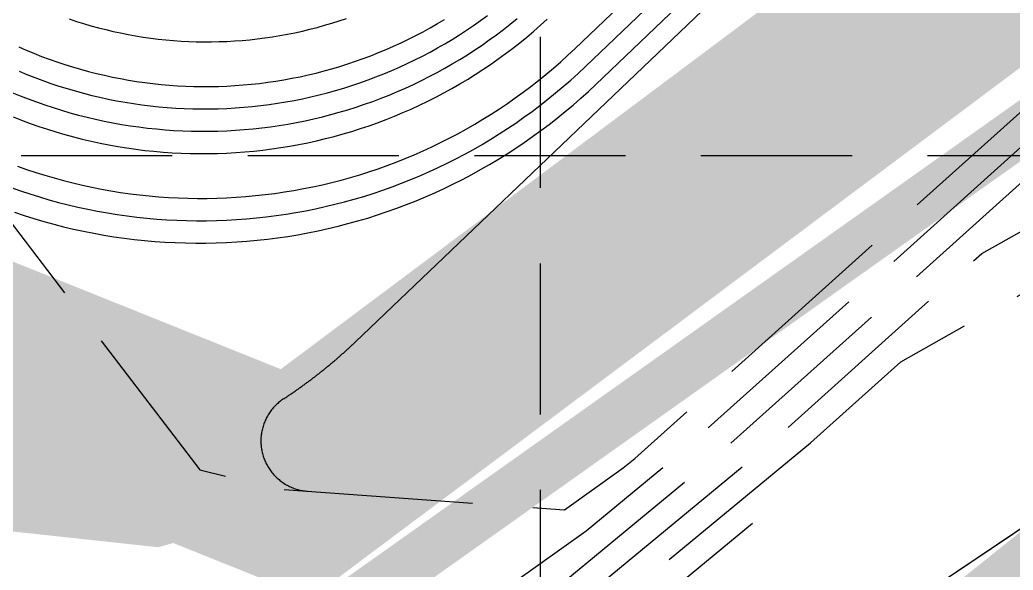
# Model space of a CAD drawing. Header units: inches. Extents: x 2439273 to 2445077, y 7048639 to 7057917.
# Drawn here: x 2443519.5 to 2443716.8, y 7054064.2 to 7054173.5 of the extents above; entities that cross this region are included whole.
import ezdxf

# ---------------------------------------------------------------- set-up
doc = ezdxf.new("R2010")
doc.units = ezdxf.units.IN
doc.header["$LTSCALE"] = 300
doc.header["$MEASUREMENT"] = 0
for name, pattern in [('DASHED', [0.29, 0.25, -0.04]), ('DASHEDX2', [0.165, 0.125, -0.04]), ('HIDDEN', [0.375, 0.25, -0.125]), ('PHANTOM', [4.25, 3.5, -0.15, 0.15, -0.15, 0.15, -0.15])]:
    doc.linetypes.add(name, pattern=pattern)
for name, color, linetype in [('BOUNDARY', 24, 'PHANTOM'), ('DRAINAGE_AREA', 250, 'DASHEDX2'), ('EC', 43, 'DASHEDX2'), ('GRID', 254, 'HIDDEN'), ('LIMITS OF DISTURBANCE', 1, 'HIDDEN'), ('new', 3, 'Continuous'), ('PC', 43, 'DASHEDX2'), ('SILT FENCE', 200, 'Continuous'), ('Water', 5, 'PHANTOM')]:
    doc.layers.add(name, color=color, linetype=linetype)

msp = doc.modelspace()

# ---------------------------------------------------------------- linework, layer by layer
at = {"layer": 'BOUNDARY', "color": 7, "linetype": 'Continuous', "flags": 128}
msp.add_lwpolyline([(2441748.83, 7054649.57), (2442955.13, 7052964.89), (2442981.84, 7052986.15), (2442978.99, 7053079.08), (2443104.99, 7053084.19), (2443124.07, 7053099.39), (2443545.95, 7053500.83), (2443498.64, 7053611.71), (2443514.01, 7053763.96), (2443611.84, 7054000.9), (2443936.29, 7054219.1), (2444200.97, 7054649.75), (2444283.17, 7055046.25), (2444151.98, 7055473.57), (2444011.63, 7055690.75), (2443140.66, 7055289.99)], dxfattribs=at)
msp.add_lwpolyline([(2441748.83, 7054649.57), (2442955.13, 7052964.89), (2442981.84, 7052986.15), (2442978.99, 7053079.08), (2443104.99, 7053084.19), (2443124.07, 7053099.39), (2443545.95, 7053500.83), (2443498.64, 7053611.71), (2443514.01, 7053763.96), (2443611.84, 7054000.9), (2443936.29, 7054219.1), (2444200.97, 7054649.75), (2444283.17, 7055046.25), (2444151.98, 7055473.57), (2444011.63, 7055690.75), (2443140.66, 7055289.99)], dxfattribs=at)
at = {"layer": 'DRAINAGE_AREA', "color": 7, "linetype": 'DASHED', "const_width": 12, "flags": 128}
msp.add_lwpolyline([(2443106.66, 7052755.35), (2443096.8, 7052982.69), (2443073, 7053091.07), (2443087.96, 7053145.28), (2443138.25, 7053196.62), (2443245.64, 7053250.43), (2443396.74, 7053396.94), (2443402.06, 7053410.98), (2443400.1, 7053435.17), (2443361.75, 7053581.78), (2443355.66, 7053626.05), (2443360.45, 7053690.9), (2443396.83, 7053883.3), (2443421.37, 7054049.31), (2443414.77, 7054126.49), (2443427.59, 7054140.78), (2443497.6, 7054080.11), (2443546.45, 7054074.82), (2443599.67, 7054089.86), (2443685.52, 7054148.73), (2443804.94, 7054275.14), (2443922.68, 7054400.33), (2443990.83, 7054505.4), (2444058.57, 7054642.79), (2444106.47, 7054805.37), (2444125.27, 7054960.81), (2444123.2, 7055116.72), (2444064.64, 7055322.88), (2444010.18, 7055463.55), (2443984.7, 7055528.55), (2443959.04, 7055566.29), (2443932.51, 7055584.7), (2443905.48, 7055590.74), (2443851.57, 7055589.55), (2443765.99, 7055561.71), (2443663.38, 7055510.99), (2443526.32, 7055444.97), (2443425.34, 7055399.43), (2443302.28, 7055347.44), (2443212.92, 7055306.2), (2443135.2, 7055270.14), (2442881.65, 7055688.23), (2442876.71, 7055729.81), (2442799.41, 7055726.7), (2442738.04, 7055727.32), (2442685.42, 7055731.26), (2442624.65, 7055737.58), (2442572.25, 7055746.95), (2442523.23, 7055757.19), (2442430.32, 7055787.75), (2442371.93, 7055810.61), (2442291.41, 7055853.15), (2442173.1, 7055922.06), (2442058.06, 7055991.09), (2441727.23, 7056189.12), (2441528.98, 7056300.85), (2441427.34, 7056352.17), (2441386.01, 7056367.81), (2441347.42, 7056379.61), (2441243.61, 7056401.56), (2441166.77, 7056414.97), (2441045.88, 7056423.53), (2440971.8, 7056416.89), (2440887.42, 7056397.1), (2440803.2, 7056370.56), (2440808.87, 7056305.65), (2440829.52, 7056148.48), (2440839.18, 7056106.98), (2440849.31, 7056074.16), (2440863.85, 7056044.5), (2440887.71, 7056006.48), (2440936.05, 7055957.6), (2441004.91, 7055891.69), (2441064.92, 7055847.87)], dxfattribs=at)
at = {"layer": 'EC', "color": 43, "linetype": 'DASHEDX2', "flags": 128}
for points in [[(2443427.41, 7053790.01), (2443424.24, 7053804.51), (2443417.42, 7053833.79), (2443422.25, 7053839.73), (2443421.73, 7053844.14), (2443433.28, 7053871.59), (2443462.01, 7053924.38), (2443521.72, 7053995.08), (2443523.6, 7054001.38), (2443528.28, 7054008.8), (2443529.24, 7054039.34), (2443529.38, 7054048.32), (2443568.65, 7054030.07), (2443579.84, 7054034.87), (2443631.98, 7054071.99), (2443650.35, 7054087.16), (2443742.77, 7054170.15), (2443783.52, 7054193.01), (2443833.1, 7054256.23), (2443866.51, 7054289.04), (2443894.15, 7054317.04), (2443943.13, 7054353.84), (2443965.89, 7054389.25), (2443993, 7054425.79), (2444018.35, 7054492.4), (2444028.08, 7054510.47), (2444039.86, 7054531.53), (2444093.71, 7054627.18), (2444114.97, 7054688.16), (2444123.33, 7054709.57), (2444126.66, 7054724.74), (2444140.1, 7054771.53), (2444157.16, 7054861.22), (2444158.37, 7054873.84), (2444159.98, 7054882.94), (2444168.99, 7054960.49), (2444170.78, 7054979.41), (2444216.06, 7054956.05), (2444213.55, 7055045.79), (2444174.76, 7055075.72), (2444172.13, 7055127.84), (2444149.54, 7055208.34), (2444144.37, 7055232.07), (2444138.57, 7055251.7), (2444136.72, 7055259.83), (2444130.74, 7055282.22), (2444128.75, 7055293.63), (2444118.33, 7055336.75), (2444094.4, 7055408.97), (2444092.03, 7055446.16), (2444066.35, 7055485.23), (2444066.08, 7055487.99), (2444066.15, 7055495.96)], [(2443426.5, 7053781.58), (2443422.12, 7053781.26), (2443420.85, 7053796.85), (2443411.97, 7053834.98), (2443415.91, 7053839.83), (2443414.7, 7053850.13), (2443441.7, 7053914.27), (2443452.52, 7053934.15), (2443475.01, 7053960.79), (2443482.83, 7053987.06), (2443502.36, 7054017.98), (2443502.66, 7054027.47), (2443479.3, 7054068.14), (2443497.6, 7054080.11), (2443512.28, 7054140.28), (2443555.2, 7054084.12), (2443563.43, 7054082.08), (2443569.59, 7054080.37), (2443627.64, 7054076.17), (2443639.33, 7054084.5), (2443641.63, 7054086.39), (2443758.88, 7054191.68), (2443776.48, 7054201.56), (2443797.91, 7054228.87), (2443861.23, 7054291.07), (2443913.63, 7054344.15), (2443936.52, 7054361.34), (2443947.15, 7054377.88), (2443986.62, 7054431.08), (2444001.1, 7054469.12), (2444024.67, 7054512.93), (2444053.25, 7054564), (2444089.79, 7054628.9), (2444104.22, 7054670.28), (2444119.96, 7054710.6), (2444126.24, 7054739.19), (2444135.75, 7054772.33), (2444147.84, 7054835.85), (2444151.52, 7054874.35), (2444156.44, 7054902.12), (2444163.32, 7054961.31), (2444170.66, 7055039.07), (2444170.83, 7055042.09), (2444170.79, 7055045.88), (2444166.71, 7055126.64), (2444150.26, 7055185.27), (2444140.28, 7055231.02), (2444135.83, 7055246.09), (2444132.75, 7055259.68), (2444128.24, 7055276.54), (2444125.39, 7055292.87), (2444117.59, 7055325.16), (2444113.18, 7055338.48)], [(2443430.43, 7053794.79), (2443422.78, 7053829.76), (2443427.94, 7053837.62), (2443428.5, 7053838.02), (2443434.09, 7053845.85), (2443471.51, 7053914.6), (2443524.71, 7053977.6), (2443539.55, 7054003.83), (2443550.08, 7054015.58), (2443551.36, 7054016.21), (2443582.7, 7054029.64), (2443624.62, 7054059.49), (2443659.08, 7054087.94), (2443726.66, 7054148.63), (2443790.55, 7054184.47), (2443868.3, 7054283.59), (2443871.79, 7054287.02), (2443874.67, 7054289.94), (2443949.74, 7054346.34), (2443984.62, 7054400.61), (2443999.38, 7054420.5), (2444025.78, 7054489.85), (2444029.7, 7054498.31), (2444057.48, 7054538.01), (2444041.31, 7054525.42), (2444097.63, 7054625.46), (2444125.73, 7054706.03), (2444126.7, 7054708.53), (2444127.09, 7054710.29), (2444144.44, 7054770.74), (2444156.59, 7054834.62), (2444170.36, 7054818.13), (2444204.69, 7054873.26)], [(2443433.46, 7053799.57), (2443428.1, 7053824.07), (2443431.71, 7053829.57), (2443434.53, 7053831.54), (2443462.33, 7053870.52), (2443481, 7053904.82), (2443507.55, 7053936.25), (2443544.06, 7054000.8), (2443551.62, 7054009.22), (2443561.86, 7054014.25), (2443585.55, 7054024.41), (2443617.26, 7054046.98), (2443667.81, 7054088.72), (2443710.55, 7054127.1), (2443797.59, 7054175.92), (2443844.6, 7054235.87), (2443888.75, 7054273.85), (2443941.46, 7054320.17), (2443946.29, 7054310.37)], [(2443532.98, 7053959.18), (2443553.1, 7053994.73), (2443554.69, 7053996.5), (2443582.84, 7054010.34), (2443591.27, 7054013.95), (2443602.54, 7054021.98), (2443664.98, 7054073.53)]]:
    msp.add_lwpolyline(points, dxfattribs=at)
at = {"layer": 'EC', "color": 43, "linetype": 'DASHED', "flags": 128}
msp.add_lwpolyline([(2443523.02, 7053952.59), (2443548.58, 7053997.77), (2443553.15, 7054002.86), (2443572.35, 7054012.3), (2443588.41, 7054019.18), (2443609.9, 7054034.48), (2443676.54, 7054089.49), (2443694.44, 7054105.57), (2443804.62, 7054167.38), (2443813.14, 7054178.24), (2443873.89, 7054230.51)], dxfattribs=at)
at = {"layer": 'GRID', "linetype": 'HIDDEN', "ltscale": 0.4}
for p, q in [((2443623.18, 7049370.11), (2443622.65, 7057765.42)), ((2439424.76, 7054146.56), (2444925.44, 7054146.56))]:
    msp.add_line(p, q, dxfattribs=at)
at = {"layer": 'LIMITS OF DISTURBANCE', "linetype": 'HIDDEN', "const_width": 10, "flags": 128}
msp.add_lwpolyline([(2442886.99, 7052945.51), (2442895.43, 7053179.56), (2442913.36, 7053306.08), (2442998.8, 7053329.28), (2443093.73, 7053267.07), (2443296.25, 7053331.38), (2443338.44, 7053257.58), (2443392.24, 7053315.57), (2443340.55, 7053361.96), (2443447.09, 7053414.68), (2443517.82, 7053314.09), (2443574.97, 7053356.59), (2443489.91, 7053468.17), (2443446.06, 7053438.95), (2443383.6, 7053614.29), (2443418.05, 7053884.17), (2443327.03, 7054031.84), (2443323.07, 7054052.94), (2443416.73, 7054128.1), (2443524.9, 7054050.3), (2443573.71, 7054048.98), (2443787.41, 7054200.62), (2444024.68, 7054478.24), (2444110.5, 7054653.51), (2444155.29, 7054902.89), (2444160.77, 7055069.77), (2444147.31, 7055200.65), (2444077.57, 7055450.67), (2443950.4, 7055673.72), (2443333.94, 7055400.63), (2443359.36, 7055365.05), (2443134.35, 7055268.48), (2442886.46, 7055663.65), (2442672.88, 7055635.7), (2442663.99, 7055558.19), (2442899.02, 7055169.89), (2442892.76, 7055099.78), (2442914.05, 7055045.94), (2443178.35, 7054615.25), (2442985.45, 7054501.31), (2442726.73, 7054920.14), (2442733.57, 7054854.12), (2442852.43, 7053970.46), (2442450.39, 7053675.08), (2441832.15, 7054504.96), (2441778.69, 7054488.78), (2441880.34, 7054326.59), (2442122.98, 7053975.48), (2442344.49, 7053665.13), (2442528.89, 7053430.2), (2442805.16, 7053043.91), (2442834.55, 7052997.62)], close=True, dxfattribs=at)
at = {"layer": 'new', "color": 3, "linetype": 'PHANTOM', "flags": 128}
msp.add_lwpolyline([(2441748.83, 7054649.57), (2442955.13, 7052964.89), (2442981.84, 7052986.15), (2442978.99, 7053079.08), (2443104.99, 7053084.19), (2443124.07, 7053099.39), (2443545.95, 7053500.83), (2443498.64, 7053611.71), (2443514.01, 7053763.96), (2443611.84, 7054000.9), (2443936.29, 7054219.1), (2444200.97, 7054649.75), (2444283.17, 7055046.25), (2444151.98, 7055473.57), (2444011.63, 7055690.75), (2443140.66, 7055289.99)], dxfattribs=at)
at = {"layer": 'PC', "color": 24, "linetype": 'Continuous', "flags": 128}
for points in [[(2443629.72, 7054167.75), (2443787.25, 7054318.22)], [(2443631.8, 7054164.21), (2443790.01, 7054315.33)], [(2443792.77, 7054312.44), (2443633.88, 7054160.66)], [(2443795.54, 7054309.54), (2443586.14, 7054109.54)], [(2443517.9, 7054159.08), (2443519.52, 7054158.41), (2443521.15, 7054157.78), (2443522.78, 7054157.17), (2443524.43, 7054156.59), (2443526.09, 7054156.04), (2443527.76, 7054155.52), (2443529.44, 7054155.03), (2443531.12, 7054154.56), (2443532.82, 7054154.13), (2443534.52, 7054153.73), (2443536.23, 7054153.37), (2443537.94, 7054153.03), (2443539.66, 7054152.72), (2443541.39, 7054152.44), (2443543.12, 7054152.2), (2443544.86, 7054151.98), (2443546.59, 7054151.8), (2443548.34, 7054151.64), (2443550.08, 7054151.52), (2443551.83, 7054151.43), (2443553.57, 7054151.37), (2443555.32, 7054151.35), (2443557.07, 7054151.35), (2443558.82, 7054151.38), (2443560.56, 7054151.45), (2443562.31, 7054151.55), (2443564.05, 7054151.67), (2443565.79, 7054151.83), (2443567.53, 7054152.02), (2443569.26, 7054152.25), (2443570.99, 7054152.5), (2443572.72, 7054152.78), (2443574.44, 7054153.1), (2443576.15, 7054153.44), (2443577.86, 7054153.82), (2443579.56, 7054154.22), (2443581.25, 7054154.66), (2443582.93, 7054155.13), (2443584.61, 7054155.62), (2443586.28, 7054156.15), (2443587.93, 7054156.71), (2443589.58, 7054157.29), (2443591.22, 7054157.91), (2443592.84, 7054158.55), (2443594.46, 7054159.23), (2443596.06, 7054159.93), (2443597.64, 7054160.66), (2443599.22, 7054161.42), (2443600.78, 7054162.21), (2443602.33, 7054163.02), (2443603.86, 7054163.87), (2443605.37, 7054164.74), (2443606.87, 7054165.63), (2443608.36, 7054166.56), (2443609.82, 7054167.51), (2443611.27, 7054168.48), (2443612.71, 7054169.48), (2443614.12, 7054170.51), (2443615.52, 7054171.56), (2443616.89, 7054172.64), (2443618.25, 7054173.74)], [(2443518.15, 7054154.21), (2443519.83, 7054153.55), (2443521.52, 7054152.92), (2443523.22, 7054152.32), (2443524.94, 7054151.75), (2443526.66, 7054151.21), (2443528.4, 7054150.71), (2443530.14, 7054150.23), (2443531.89, 7054149.79), (2443533.65, 7054149.37), (2443535.41, 7054148.99), (2443537.18, 7054148.64), (2443538.96, 7054148.32), (2443540.75, 7054148.04), (2443542.53, 7054147.78), (2443544.33, 7054147.56), (2443546.12, 7054147.37), (2443547.92, 7054147.21), (2443549.72, 7054147.09), (2443551.53, 7054146.99), (2443553.33, 7054146.93), (2443555.14, 7054146.9), (2443556.94, 7054146.91), (2443558.75, 7054146.94), (2443560.55, 7054147.01), (2443562.36, 7054147.11), (2443564.16, 7054147.24), (2443565.96, 7054147.41), (2443567.75, 7054147.61), (2443569.54, 7054147.83), (2443571.33, 7054148.1), (2443573.11, 7054148.39), (2443574.89, 7054148.71), (2443576.66, 7054149.07), (2443578.42, 7054149.46), (2443580.18, 7054149.88), (2443581.93, 7054150.33), (2443583.67, 7054150.81), (2443585.4, 7054151.32), (2443587.12, 7054151.87), (2443588.83, 7054152.44), (2443590.54, 7054153.05), (2443592.23, 7054153.69), (2443593.91, 7054154.35), (2443595.57, 7054155.05), (2443597.23, 7054155.77), (2443598.87, 7054156.53), (2443600.49, 7054157.31), (2443602.11, 7054158.13), (2443603.7, 7054158.97), (2443605.29, 7054159.84), (2443606.85, 7054160.74), (2443608.4, 7054161.66), (2443609.94, 7054162.62), (2443611.45, 7054163.6), (2443612.95, 7054164.61), (2443614.43, 7054165.64), (2443615.89, 7054166.71), (2443617.33, 7054167.79), (2443618.76, 7054168.91), (2443620.16, 7054170.04), (2443621.54, 7054171.21), (2443622.9, 7054172.4), (2443624.24, 7054173.61)], [(2443519.25, 7054168.1), (2443520.75, 7054167.45), (2443522.26, 7054166.83), (2443523.78, 7054166.23), (2443525.31, 7054165.66), (2443526.85, 7054165.12), (2443528.4, 7054164.61), (2443529.96, 7054164.12), (2443531.52, 7054163.67), (2443533.1, 7054163.24), (2443534.68, 7054162.83), (2443536.27, 7054162.46), (2443537.86, 7054162.12), (2443539.46, 7054161.8), (2443541.07, 7054161.51), (2443542.68, 7054161.25), (2443544.3, 7054161.02), (2443545.92, 7054160.82), (2443547.54, 7054160.65), (2443549.16, 7054160.51), (2443550.79, 7054160.4), (2443552.42, 7054160.31), (2443554.05, 7054160.26), (2443555.68, 7054160.23), (2443557.32, 7054160.23), (2443558.95, 7054160.27), (2443560.58, 7054160.33), (2443562.21, 7054160.42), (2443563.84, 7054160.54), (2443565.46, 7054160.69), (2443567.08, 7054160.86), (2443568.7, 7054161.07), (2443570.32, 7054161.31), (2443571.93, 7054161.57), (2443573.53, 7054161.87), (2443575.13, 7054162.19), (2443576.73, 7054162.54), (2443578.31, 7054162.92), (2443579.89, 7054163.33), (2443581.47, 7054163.76), (2443583.03, 7054164.23), (2443584.59, 7054164.72), (2443586.13, 7054165.24), (2443587.67, 7054165.78), (2443589.2, 7054166.36), (2443590.72, 7054166.96), (2443592.22, 7054167.59), (2443593.72, 7054168.24), (2443595.2, 7054168.93), (2443596.67, 7054169.64), (2443598.13, 7054170.37), (2443599.57, 7054171.13), (2443601, 7054171.92), (2443602.41, 7054172.73), (2443603.82, 7054173.57)], [(2443519.33, 7054163.27), (2443520.89, 7054162.62), (2443522.46, 7054162), (2443524.05, 7054161.41), (2443525.64, 7054160.85), (2443527.24, 7054160.32), (2443528.86, 7054159.82), (2443530.48, 7054159.35), (2443532.11, 7054158.9), (2443533.75, 7054158.48), (2443535.39, 7054158.1), (2443537.05, 7054157.74), (2443538.7, 7054157.41), (2443540.37, 7054157.12), (2443542.04, 7054156.85), (2443543.71, 7054156.61), (2443545.39, 7054156.4), (2443547.07, 7054156.22), (2443548.75, 7054156.08), (2443550.44, 7054155.96), (2443552.12, 7054155.87), (2443553.81, 7054155.81), (2443555.5, 7054155.79), (2443557.19, 7054155.79), (2443558.88, 7054155.82), (2443560.57, 7054155.89), (2443562.26, 7054155.98), (2443563.94, 7054156.11), (2443565.63, 7054156.26), (2443567.31, 7054156.44), (2443568.98, 7054156.66), (2443570.65, 7054156.9), (2443572.32, 7054157.18), (2443573.98, 7054157.48), (2443575.64, 7054157.82), (2443577.29, 7054158.18), (2443578.94, 7054158.57), (2443580.57, 7054158.99), (2443582.2, 7054159.44), (2443583.82, 7054159.93), (2443585.43, 7054160.43), (2443587.03, 7054160.97), (2443588.63, 7054161.54), (2443590.21, 7054162.13), (2443591.78, 7054162.76), (2443593.34, 7054163.41), (2443594.89, 7054164.09), (2443596.42, 7054164.79), (2443597.94, 7054165.53), (2443599.45, 7054166.29), (2443600.95, 7054167.08), (2443602.43, 7054167.89), (2443603.89, 7054168.73), (2443605.34, 7054169.6), (2443606.78, 7054170.49), (2443608.2, 7054171.41), (2443609.6, 7054172.36), (2443610.98, 7054173.32), (2443612.35, 7054174.32)], [(2443529.26, 7054173.66), (2443530.7, 7054173.18), (2443532.15, 7054172.73), (2443533.6, 7054172.31), (2443535.07, 7054171.91), (2443536.54, 7054171.53), (2443538.01, 7054171.19), (2443539.49, 7054170.87), (2443540.98, 7054170.57), (2443542.47, 7054170.31), (2443543.97, 7054170.07), (2443545.47, 7054169.85), (2443546.98, 7054169.67), (2443548.48, 7054169.51), (2443549.99, 7054169.37), (2443551.5, 7054169.27), (2443553.02, 7054169.19), (2443554.53, 7054169.14), (2443556.05, 7054169.11), (2443557.57, 7054169.12), (2443559.08, 7054169.15), (2443560.6, 7054169.2), (2443562.11, 7054169.29), (2443563.62, 7054169.4), (2443565.13, 7054169.54), (2443566.64, 7054169.7), (2443568.14, 7054169.9), (2443569.64, 7054170.11), (2443571.14, 7054170.36), (2443572.63, 7054170.63), (2443574.11, 7054170.93), (2443575.59, 7054171.26), (2443577.07, 7054171.61), (2443578.54, 7054171.99), (2443580, 7054172.39), (2443581.45, 7054172.83), (2443582.9, 7054173.28), (2443584.33, 7054173.76)], [(2443519, 7054144.42), (2443520.81, 7054143.78), (2443522.63, 7054143.18), (2443524.47, 7054142.6), (2443526.31, 7054142.07), (2443528.17, 7054141.56), (2443530.03, 7054141.09), (2443531.9, 7054140.65), (2443533.78, 7054140.24), (2443535.67, 7054139.87), (2443537.56, 7054139.53), (2443539.46, 7054139.22), (2443541.36, 7054138.95), (2443543.27, 7054138.72), (2443545.18, 7054138.52), (2443547.09, 7054138.35), (2443549.01, 7054138.21), (2443550.93, 7054138.11), (2443552.85, 7054138.05), (2443554.77, 7054138.02), (2443556.69, 7054138.02), (2443558.62, 7054138.06), (2443560.54, 7054138.13), (2443562.46, 7054138.24), (2443564.37, 7054138.38), (2443566.29, 7054138.56), (2443568.2, 7054138.77), (2443570.1, 7054139.01), (2443572.01, 7054139.29), (2443573.9, 7054139.6), (2443575.79, 7054139.95), (2443577.68, 7054140.32), (2443579.56, 7054140.74), (2443581.42, 7054141.18), (2443583.29, 7054141.66), (2443585.14, 7054142.18), (2443586.98, 7054142.72), (2443588.81, 7054143.3), (2443590.64, 7054143.92), (2443592.45, 7054144.56), (2443594.25, 7054145.24), (2443596.03, 7054145.95), (2443597.81, 7054146.69), (2443599.57, 7054147.46), (2443601.31, 7054148.26), (2443603.04, 7054149.1), (2443604.76, 7054149.96), (2443606.46, 7054150.86), (2443608.14, 7054151.79), (2443609.81, 7054152.74), (2443611.46, 7054153.73), (2443613.09, 7054154.74), (2443614.71, 7054155.79), (2443616.3, 7054156.86), (2443617.88, 7054157.96), (2443619.43, 7054159.09), (2443620.97, 7054160.25), (2443622.48, 7054161.44), (2443623.97, 7054162.65), (2443625.44, 7054163.88), (2443626.89, 7054165.15), (2443628.31, 7054166.44), (2443629.72, 7054167.75)], [(2443517.73, 7054140.17), (2443519.6, 7054139.51), (2443521.48, 7054138.89), (2443523.37, 7054138.3), (2443525.27, 7054137.74), (2443527.18, 7054137.22), (2443529.1, 7054136.74), (2443531.03, 7054136.28), (2443532.96, 7054135.87), (2443534.91, 7054135.48), (2443536.86, 7054135.13), (2443538.81, 7054134.82), (2443540.77, 7054134.54), (2443542.74, 7054134.3), (2443544.71, 7054134.09), (2443546.68, 7054133.92), (2443548.65, 7054133.78), (2443550.63, 7054133.67), (2443552.61, 7054133.61), (2443554.59, 7054133.58), (2443556.57, 7054133.58), (2443558.55, 7054133.62), (2443560.53, 7054133.69), (2443562.51, 7054133.8), (2443564.48, 7054133.95), (2443566.45, 7054134.13), (2443568.42, 7054134.35), (2443570.38, 7054134.6), (2443572.34, 7054134.88), (2443574.3, 7054135.2), (2443576.25, 7054135.56), (2443578.19, 7054135.95), (2443580.12, 7054136.38), (2443582.05, 7054136.84), (2443583.96, 7054137.33), (2443585.87, 7054137.86), (2443587.77, 7054138.42), (2443589.66, 7054139.02), (2443591.54, 7054139.65), (2443593.4, 7054140.32), (2443595.25, 7054141.01), (2443597.1, 7054141.74), (2443598.92, 7054142.51), (2443600.74, 7054143.3), (2443602.53, 7054144.13), (2443604.32, 7054144.99), (2443606.09, 7054145.88), (2443607.84, 7054146.8), (2443609.57, 7054147.76), (2443611.29, 7054148.74), (2443612.99, 7054149.76), (2443614.67, 7054150.81), (2443616.33, 7054151.88), (2443617.98, 7054152.99), (2443619.6, 7054154.12), (2443621.2, 7054155.29), (2443622.78, 7054156.48), (2443624.34, 7054157.7), (2443625.88, 7054158.95), (2443627.39, 7054160.22), (2443628.88, 7054161.53), (2443630.35, 7054162.85), (2443631.8, 7054164.21)], [(2443518.39, 7054135.25), (2443520.33, 7054134.6), (2443522.27, 7054134), (2443524.23, 7054133.42), (2443526.2, 7054132.89), (2443528.17, 7054132.39), (2443530.16, 7054131.92), (2443532.15, 7054131.49), (2443534.15, 7054131.1), (2443536.15, 7054130.74), (2443538.17, 7054130.41), (2443540.18, 7054130.13), (2443542.21, 7054129.88), (2443544.23, 7054129.66), (2443546.26, 7054129.48), (2443548.3, 7054129.34), (2443550.33, 7054129.24), (2443552.37, 7054129.17), (2443554.41, 7054129.13), (2443556.45, 7054129.14), (2443558.48, 7054129.18), (2443560.52, 7054129.26), (2443562.56, 7054129.37), (2443564.59, 7054129.52), (2443566.62, 7054129.7), (2443568.64, 7054129.93), (2443570.67, 7054130.19), (2443572.68, 7054130.48), (2443574.69, 7054130.81), (2443576.7, 7054131.18), (2443578.7, 7054131.58), (2443580.69, 7054132.02), (2443582.67, 7054132.49), (2443584.64, 7054133), (2443586.61, 7054133.54), (2443588.56, 7054134.12), (2443590.5, 7054134.74), (2443592.44, 7054135.39), (2443594.36, 7054136.07), (2443596.26, 7054136.79), (2443598.16, 7054137.54), (2443600.04, 7054138.33), (2443601.91, 7054139.14), (2443603.76, 7054140), (2443605.59, 7054140.88), (2443607.41, 7054141.8), (2443609.22, 7054142.75), (2443611, 7054143.73), (2443612.77, 7054144.75), (2443614.52, 7054145.79), (2443616.25, 7054146.87), (2443617.96, 7054147.98), (2443619.65, 7054149.12), (2443621.32, 7054150.28), (2443622.97, 7054151.48), (2443624.6, 7054152.71), (2443626.2, 7054153.96), (2443627.78, 7054155.25), (2443629.34, 7054156.56), (2443630.88, 7054157.9), (2443632.39, 7054159.27), (2443633.88, 7054160.66)], [(2443571.87, 7054098.2), (2443572.02, 7054098.3), (2443572.17, 7054098.4), (2443572.33, 7054098.5), (2443572.48, 7054098.6), (2443572.63, 7054098.71), (2443572.78, 7054098.81), (2443572.93, 7054098.91), (2443573.08, 7054099.01), (2443573.24, 7054099.11), (2443573.39, 7054099.22), (2443573.54, 7054099.32), (2443573.69, 7054099.42), (2443573.84, 7054099.53), (2443573.99, 7054099.63), (2443574.14, 7054099.73), (2443574.29, 7054099.84), (2443574.44, 7054099.94), (2443574.59, 7054100.05), (2443574.74, 7054100.15), (2443574.88, 7054100.26), (2443575.03, 7054100.36), (2443575.18, 7054100.47), (2443575.33, 7054100.58), (2443575.48, 7054100.68), (2443575.63, 7054100.79), (2443575.77, 7054100.9), (2443575.92, 7054101), (2443576.07, 7054101.11), (2443576.22, 7054101.22), (2443576.36, 7054101.33), (2443576.51, 7054101.43), (2443576.66, 7054101.54), (2443576.8, 7054101.65), (2443576.95, 7054101.76), (2443577.1, 7054101.87), (2443577.24, 7054101.98), (2443577.39, 7054102.09), (2443577.53, 7054102.2), (2443577.68, 7054102.31), (2443577.82, 7054102.42), (2443577.97, 7054102.53), (2443578.11, 7054102.64), (2443578.26, 7054102.76), (2443578.4, 7054102.87), (2443578.55, 7054102.98), (2443578.69, 7054103.09), (2443578.83, 7054103.2), (2443578.98, 7054103.32), (2443579.12, 7054103.43), (2443579.26, 7054103.54), (2443579.4, 7054103.66), (2443579.55, 7054103.77), (2443579.69, 7054103.89), (2443579.83, 7054104), (2443579.97, 7054104.11), (2443580.12, 7054104.23), (2443580.26, 7054104.34), (2443580.4, 7054104.46), (2443580.54, 7054104.58), (2443580.68, 7054104.69), (2443580.82, 7054104.81), (2443580.96, 7054104.92), (2443581.1, 7054105.04), (2443581.24, 7054105.16), (2443581.38, 7054105.27), (2443581.52, 7054105.39), (2443581.66, 7054105.51), (2443581.8, 7054105.63), (2443581.94, 7054105.75), (2443582.08, 7054105.86), (2443582.22, 7054105.98), (2443582.35, 7054106.1), (2443582.49, 7054106.22), (2443582.63, 7054106.34), (2443582.77, 7054106.46), (2443582.91, 7054106.58), (2443583.04, 7054106.7), (2443583.18, 7054106.82), (2443583.32, 7054106.94), (2443583.45, 7054107.06), (2443583.59, 7054107.18), (2443583.73, 7054107.31), (2443583.86, 7054107.43), (2443584, 7054107.55), (2443584.13, 7054107.67), (2443584.27, 7054107.79), (2443584.4, 7054107.92), (2443584.54, 7054108.04), (2443584.67, 7054108.16), (2443584.81, 7054108.29), (2443584.94, 7054108.41), (2443585.07, 7054108.54), (2443585.21, 7054108.66), (2443585.34, 7054108.78), (2443585.48, 7054108.91), (2443585.61, 7054109.03), (2443585.74, 7054109.16), (2443585.87, 7054109.28), (2443586.01, 7054109.41), (2443586.14, 7054109.54)], [(2443571.87, 7054098.2), (2443571.66, 7054098.06), (2443571.46, 7054097.92), (2443571.26, 7054097.77), (2443571.06, 7054097.62), (2443570.87, 7054097.46), (2443570.69, 7054097.29), (2443570.5, 7054097.13), (2443570.32, 7054096.95), (2443570.15, 7054096.78), (2443569.98, 7054096.59), (2443569.81, 7054096.41), (2443569.65, 7054096.22), (2443569.49, 7054096.03), (2443569.34, 7054095.83), (2443569.2, 7054095.63), (2443569.05, 7054095.42), (2443568.92, 7054095.21), (2443568.79, 7054095), (2443568.66, 7054094.79), (2443568.54, 7054094.57), (2443568.42, 7054094.35), (2443568.32, 7054094.13), (2443568.21, 7054093.9), (2443568.11, 7054093.67), (2443568.02, 7054093.44), (2443567.93, 7054093.21), (2443567.85, 7054092.97), (2443567.78, 7054092.73), (2443567.71, 7054092.49), (2443567.65, 7054092.25), (2443567.59, 7054092.01), (2443567.54, 7054091.77), (2443567.49, 7054091.52), (2443567.45, 7054091.28), (2443567.42, 7054091.03), (2443567.39, 7054090.78), (2443567.37, 7054090.54), (2443567.36, 7054090.29), (2443567.35, 7054090.04), (2443567.35, 7054089.79), (2443567.35, 7054089.54), (2443567.36, 7054089.29), (2443567.38, 7054089.04), (2443567.4, 7054088.8), (2443567.43, 7054088.55), (2443567.47, 7054088.3), (2443567.51, 7054088.06), (2443567.56, 7054087.81), (2443567.61, 7054087.57), (2443567.67, 7054087.33), (2443567.73, 7054087.09), (2443567.81, 7054086.85), (2443567.88, 7054086.61), (2443567.97, 7054086.38), (2443568.06, 7054086.14), (2443568.15, 7054085.91), (2443568.25, 7054085.69), (2443568.36, 7054085.46), (2443568.47, 7054085.24), (2443568.59, 7054085.02), (2443568.71, 7054084.8), (2443568.84, 7054084.59), (2443568.97, 7054084.38), (2443569.11, 7054084.17), (2443569.25, 7054083.97), (2443569.4, 7054083.77), (2443569.55, 7054083.57), (2443569.71, 7054083.38), (2443569.88, 7054083.19), (2443570.04, 7054083.01), (2443570.22, 7054082.83), (2443570.39, 7054082.65), (2443570.57, 7054082.48), (2443570.76, 7054082.32), (2443570.95, 7054082.16), (2443571.14, 7054082), (2443571.34, 7054081.85), (2443571.54, 7054081.7), (2443571.74, 7054081.56), (2443571.95, 7054081.42), (2443572.16, 7054081.29), (2443572.38, 7054081.16), (2443572.59, 7054081.04), (2443572.81, 7054080.93), (2443573.04, 7054080.81), (2443573.26, 7054080.71), (2443573.49, 7054080.61), (2443573.72, 7054080.52), (2443573.96, 7054080.43), (2443574.19, 7054080.35), (2443574.43, 7054080.27), (2443574.67, 7054080.2), (2443574.91, 7054080.14), (2443575.15, 7054080.08), (2443575.39, 7054080.03), (2443575.64, 7054079.99), (2443575.88, 7054079.95), (2443576.13, 7054079.91), (2443576.38, 7054079.89), (2443576.63, 7054079.86)]]:
    msp.add_lwpolyline(points, dxfattribs=at)
at = {"layer": 'SILT FENCE', "const_width": 40, "flags": 128}
msp.add_lwpolyline([(2443368.46, 7055385.63), (2443937.53, 7055639.24), (2444048.09, 7055434.54), (2444118.86, 7055198.36), (2444131.89, 7055063.12), (2444121.23, 7054897.35), (2444079.58, 7054665.24), (2443994.3, 7054500.78), (2443767.14, 7054225.61), (2443574.28, 7054081.35), (2443474.43, 7054121.45), (2443424.86, 7054171.23), (2443286.87, 7054081.57), (2443292.23, 7054027.17), (2443381.06, 7053872.38), (2443365.93, 7053718.34), (2443351.81, 7053614.88), (2443414.64, 7053431.93), (2443250.25, 7053347.6), (2443093.9, 7053304.78), (2443005.08, 7053362.62), (2442887.99, 7053330.33), (2442866.45, 7053201.19), (2442857.19, 7052948.28)], dxfattribs=at)
at = {"layer": 'Water', "linetype": 'Continuous', "const_width": 130, "flags": 128}
msp.add_lwpolyline([(2443801.24, 7056125.74), (2444006.75, 7055856.27), (2444184.59, 7055600.3), (2444262.15, 7055273.62), (2444316.27, 7055027.73), (2444303.97, 7054833.47), (2444208.03, 7054508.89), (2444075.19, 7054299.89), (2443934.96, 7054162.19), (2443667.24, 7053947.66), (2443591.54, 7053869.55), (2443523.17, 7053688.93), (2443500.87, 7053584.49), (2443524.69, 7053528.37), (2443667.97, 7053347.37), (2443759.33, 7053251.69), (2443933.37, 7053190.81), (2444281.44, 7053269.09), (2444516.38, 7053490.88), (2444646.91, 7053603.95)], dxfattribs=at)

doc.saveas('drawing.dxf')
